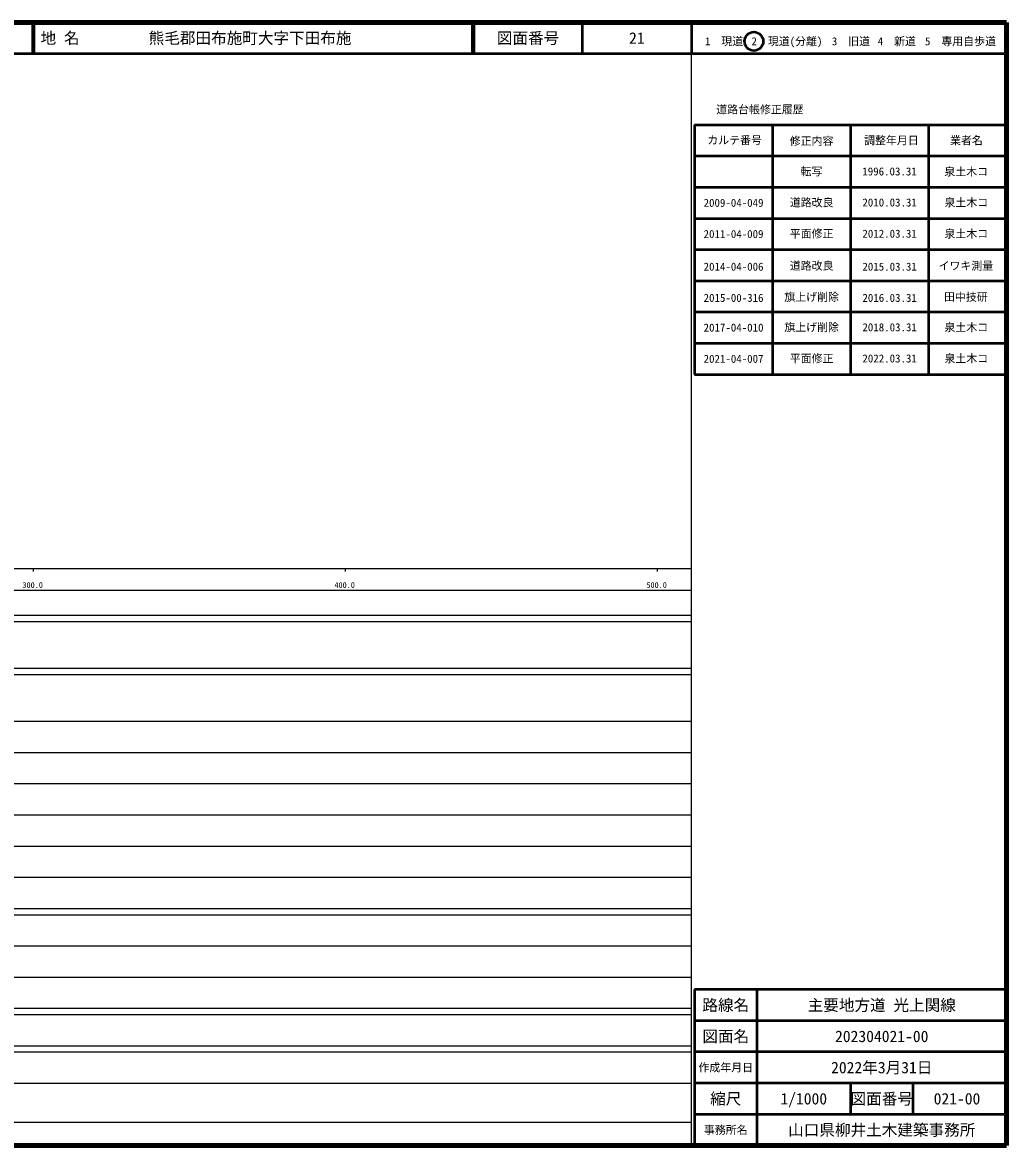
# Model space of a CAD drawing. Units: millimetres on the paper, enlarged 1000 times. Extents: x 40000 to 680000, y 20000 to 380000.
# Drawn here: x 364570 to 680000, y 20000 to 380000 of the extents above; entities that cross this region are included whole.
import ezdxf
from ezdxf.enums import TextEntityAlignment as Align

# ---------------------------------------------------------------- set-up
doc = ezdxf.new("R2010")
doc.units = ezdxf.units.MM
doc.header["$LTSCALE"] = 1000
for name, color, linetype, lineweight in [('M-TTL', 2, 'Continuous', 140), ('M-TTL-BAND', 7, 'Continuous', 25), ('M-TTL-FRAM', 2, 'Continuous', 50), ('M-TTL-LINE', 7, 'Continuous', 50)]:
    doc.layers.add(name, color=color, linetype=linetype, lineweight=lineweight)
doc.layers.add('M-TTL-TXT', color=7, linetype='Continuous')
doc.styles.add('ＭＳ ゴシック', font='')
doc.styles.get('ＭＳ ゴシック').set_extended_font_data('MS Gothic')

msp = doc.modelspace()

# ---------------------------------------------------------------- linework, layer by layer
at = {"layer": 'M-TTL'}
for p, q in [((680000, 380000), (40000, 380000)), ((680000, 20000), (680000, 380000)), ((40000, 20000), (680000, 20000))]:
    msp.add_line(p, q, dxfattribs=at)
at = {"layer": 'M-TTL-BAND'}
for p, q in [((579000, 20000), (579000, 370000)), ((40000, 205000), (579000, 205000)), ((368000, 205000), (368000, 204000)), ((468000, 205000), (468000, 204000)), ((568000, 205000), (568000, 204000)), ((68000, 198000), (579000, 198000)), ((40000, 190000), (579000, 190000)), ((40000, 188000), (579000, 188000)), ((40000, 173000), (579000, 173000)), ((40000, 171000), (579000, 171000)), ((40000, 156000), (579000, 156000)), ((46000, 146000), (579000, 146000)), ((52000, 136000), (579000, 136000)), ((46000, 126000), (579000, 126000)), ((52000, 116000), (579000, 116000)), ((46000, 106000), (579000, 106000)), ((40000, 96000), (579000, 96000)), ((40000, 94000), (579000, 94000)), ((49000, 84000), (579000, 84000)), ((40000, 74000), (579000, 74000)), ((40000, 64000), (579000, 64000)), ((40000, 62000), (579000, 62000)), ((40000, 52000), (579000, 52000)), ((40000, 50000), (579000, 50000)), ((40000, 40000), (579000, 40000)), ((68000, 27500), (579000, 27500))]:
    msp.add_line(p, q, dxfattribs=at)
at = {"layer": 'M-TTL-FRAM'}
for p, q in [((580000, 347197), (680000, 347197)), ((580000, 347197), (580000, 267197)), ((580000, 267197), (680000, 267197)), ((680000, 70000), (580000, 70000)), ((580000, 70000), (580000, 20000))]:
    msp.add_line(p, q, dxfattribs=at)
at = {"layer": 'M-TTL-LINE'}
for p, q in [((367750, 380000), (367750, 370000)), ((368250, 380000), (368250, 370000)), ((508747, 380000), (508747, 370000)), ((509247, 380000), (509247, 370000)), ((543997, 380000), (543997, 370000)), ((579000, 380000), (579000, 370000)), ((40000, 370000), (680000, 370000)), ((605000, 347197), (605000, 267197)), ((630000, 347197), (630000, 267197)), ((655000, 347197), (655000, 267197)), ((580000, 337197), (680000, 337197)), ((580000, 327197), (680000, 327197)), ((580000, 317197), (680000, 317197)), ((580000, 307197), (680000, 307197)), ((580000, 297197), (680000, 297197)), ((580000, 287197), (680000, 287197)), ((580000, 277197), (680000, 277197)), ((600000, 70000), (600000, 20000)), ((680000, 60000), (580000, 60000)), ((680000, 50000), (580000, 50000)), ((680000, 40000), (580000, 40000)), ((630000, 40000), (630000, 30000)), ((650000, 40000), (650000, 30000)), ((680000, 30000), (580000, 30000))]:
    msp.add_line(p, q, dxfattribs=at)
msp.add_circle((599004, 373958), 3000, dxfattribs=at)

# ---------------------------------------------------------------- texts
at = {"layer": 'M-TTL-BAND', "style": 'ＭＳ ゴシック'}
for s, p in [('300.0', (367844, 198195)), ('400.0', (467844, 198195)), ('500.0', (567844, 198195))]:
    msp.add_text(s, height=1833, dxfattribs=at).set_placement(p, align=Align.BOTTOM_CENTER)
at = {"layer": 'M-TTL-TXT', "style": 'ＭＳ ゴシック'}
for s, p in [('地 名', (370380, 375000)), ('熊毛郡田布施町大字下田布施', (405024, 375000))]:
    msp.add_text(s, height=3666, dxfattribs=at).set_placement(p, align=Align.MIDDLE_LEFT)
for s, height, p in [('図面番号', 3666, (526622, 375000)), ('21', 3666, (561497, 375000)), ('1\u3000現道', 2566, (589448, 373958)), ('2\u3000現道(分離)', 2566, (609619, 373958)), ('3\u3000旧道', 2566, (630121, 373958)), ('4\u3000新道', 2566, (644824, 373958)), ('5\u3000専用自歩道', 2566, (665228, 373958)), ('道路台帳修正履歴', 2566, (600968, 352113)), ('カルテ番号', 2566, (592839, 342277)), ('修正内容', 2566, (617509, 342023)), ('調整年月日', 2566, (643089, 342197)), ('業者名', 2566, (667134, 342197)), ('転写', 2566, (617500, 332245)), ('1996.03.31', 2566, (642500, 332245)), ('泉土木コ', 2566, (667077, 332189)), ('2009-04-049', 2566, (592500, 322189)), ('道路改良', 2566, (617526, 322293)), ('2010.03.31', 2566, (642526, 322293)), ('泉土木コ', 2566, (667103, 322293)), ('2011-04-009', 2566, (592500, 312189)), ('平面修正', 2566, (617526, 312293)), ('2012.03.31', 2566, (642526, 312293)), ('泉土木コ', 2566, (667103, 312293)), ('2014-04-006', 2566, (592500, 301724)), ('道路改良', 2566, (617526, 302003)), ('2015.03.31', 2566, (642526, 301724)), ('イワキ測量', 2566, (666963, 302003)), ('2015-00-316', 2566, (592500, 291724)), ('旗上げ削除', 2566, (617526, 292003)), ('2016.03.31', 2566, (642526, 291724)), ('田中技研', 2566, (666963, 292003)), ('2017-04-010', 2566, (592500, 282189)), ('旗上げ削除', 2566, (617526, 282293)), ('2018.03.31', 2566, (642526, 282293)), ('泉土木コ', 2566, (667103, 282293)), ('平面修正', 2566, (617526, 272293)), ('泉土木コ', 2566, (667103, 272293)), ('2021-04-007', 2566, (592500, 272189)), ('2022.03.31', 2566, (642526, 272293)), ('路線名', 3666, (590000, 65000)), ('路線名', 3666, (590000, 65000)), ('主要地方道 光上関線', 3666, (640000, 65000)), ('図面名', 3666, (590000, 55000)), ('図面名', 3666, (590000, 55000)), ('202304021-00', 3666, (640000, 55000)), ('2022年3月31日', 3666, (640000, 45000)), ('作成年月日', 2566, (590000, 45000)), ('作成年月日', 2566, (590000, 45000)), ('縮尺', 3666, (590000, 35000)), ('縮尺', 3666, (590000, 35000)), ('1/1000', 3666, (615000, 35000)), ('図面番号', 3666, (640000, 35000)), ('図面番号', 3666, (640000, 35000)), ('021-00', 3666, (664125, 35000)), ('事務所名', 2566, (590000, 25000)), ('事務所名', 2566, (590000, 25000)), ('山口県柳井土木建築事務所', 3666, (640000, 25000))]:
    msp.add_text(s, height=height, dxfattribs=at).set_placement(p, align=Align.MIDDLE_CENTER)

doc.saveas('drawing.dxf')
